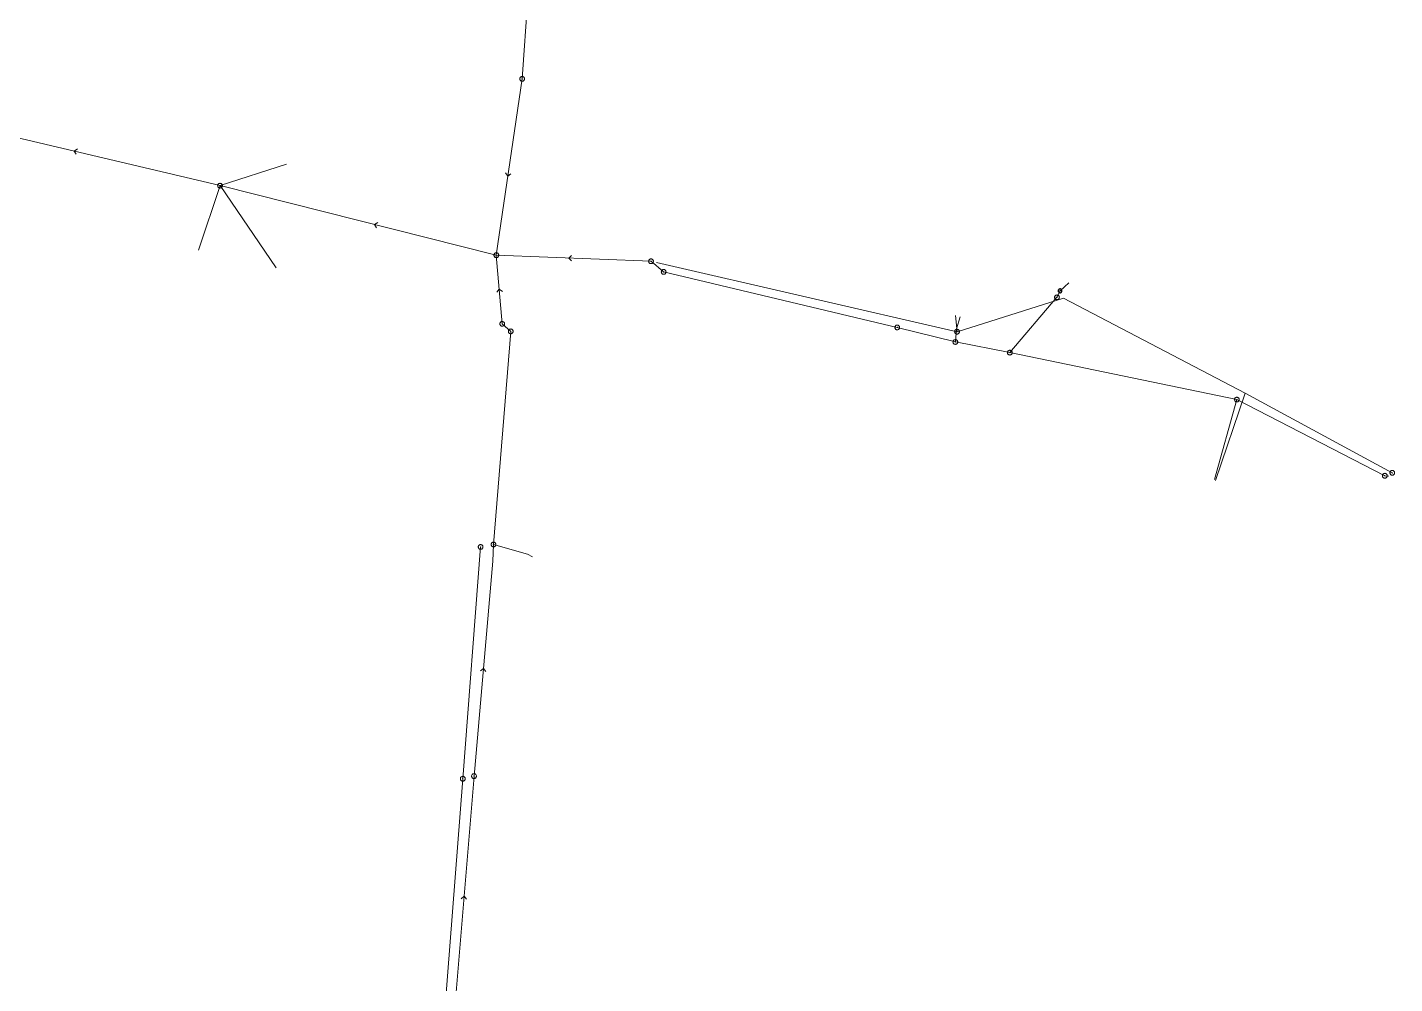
# Model space of a CAD drawing. Header units: metres. Extents: x 25504150 to 25508618, y 6694193 to 6702753.
# Drawn here: x 25507961.7 to 25508226.9, y 6698499.4 to 6698684.9 of the extents above; entities that cross this region are included whole.
import ezdxf

# ---------------------------------------------------------------- set-up
doc = ezdxf.new("R2010")
doc.units = ezdxf.units.M
for name, pattern in [('Sewer_node', [0]), ('Viemariputket', [0]), ('Viemarivarusteet', [0])]:
    doc.linetypes.add(name, pattern=pattern)
for name, color, linetype, lineweight in [('Sewer_node', 7, 'Sewer_node', 0), ('Viemariputket', 7, 'Viemariputket', 0), ('Viemarivarusteet', 7, 'Viemarivarusteet', 0)]:
    doc.layers.add(name, color=color, linetype=linetype, lineweight=lineweight)

msp = doc.modelspace()

# ---------------------------------------------------------------- linework, layer by layer
at = {"layer": 'Sewer_node', "color": 46, "linetype": 'Continuous', "true_color": 0x7f5f00, "flags": 128}
for points, elevation in [([(25508058.13, 6698674.89), (25508058.12, 6698674.96), (25508058.11, 6698675.03), (25508058.08, 6698675.1), (25508058.04, 6698675.16), (25508058, 6698675.22), (25508057.94, 6698675.26), (25508057.88, 6698675.3), (25508057.81, 6698675.33), (25508057.74, 6698675.34), (25508057.67, 6698675.35), (25508057.6, 6698675.34), (25508057.53, 6698675.33), (25508057.46, 6698675.3), (25508057.4, 6698675.26), (25508057.34, 6698675.22), (25508057.3, 6698675.16), (25508057.26, 6698675.1), (25508057.23, 6698675.03), (25508057.22, 6698674.96), (25508057.21, 6698674.89), (25508057.22, 6698674.82), (25508057.23, 6698674.75), (25508057.26, 6698674.68), (25508057.3, 6698674.62), (25508057.34, 6698674.56), (25508057.4, 6698674.52), (25508057.46, 6698674.48), (25508057.53, 6698674.45), (25508057.6, 6698674.44), (25508057.67, 6698674.43), (25508057.74, 6698674.44), (25508057.81, 6698674.45), (25508057.88, 6698674.48), (25508057.94, 6698674.52), (25508058, 6698674.56), (25508058.04, 6698674.62), (25508058.08, 6698674.68), (25508058.11, 6698674.75), (25508058.12, 6698674.82)], 39.67), ([(25507999.52, 6698654.18), (25507999.51, 6698654.25), (25507999.5, 6698654.32), (25507999.47, 6698654.39), (25507999.43, 6698654.45), (25507999.39, 6698654.51), (25507999.33, 6698654.55), (25507999.27, 6698654.59), (25507999.2, 6698654.62), (25507999.13, 6698654.63), (25507999.06, 6698654.64), (25507998.99, 6698654.63), (25507998.92, 6698654.62), (25507998.85, 6698654.59), (25507998.79, 6698654.55), (25507998.73, 6698654.51), (25507998.69, 6698654.45), (25507998.65, 6698654.39), (25507998.62, 6698654.32), (25507998.61, 6698654.25), (25507998.6, 6698654.18), (25507998.61, 6698654.11), (25507998.62, 6698654.04), (25507998.65, 6698653.97), (25507998.69, 6698653.91), (25507998.73, 6698653.85), (25507998.79, 6698653.81), (25507998.85, 6698653.77), (25507998.92, 6698653.74), (25507998.99, 6698653.73), (25507999.06, 6698653.72), (25507999.13, 6698653.73), (25507999.2, 6698653.74), (25507999.27, 6698653.77), (25507999.33, 6698653.81), (25507999.39, 6698653.85), (25507999.43, 6698653.91), (25507999.47, 6698653.97), (25507999.5, 6698654.04), (25507999.51, 6698654.11)], 39.21), ([(25508053.13, 6698640.69), (25508053.12, 6698640.76), (25508053.11, 6698640.84), (25508053.08, 6698640.9), (25508053.04, 6698640.97), (25508052.99, 6698641.02), (25508052.94, 6698641.07), (25508052.87, 6698641.11), (25508052.81, 6698641.14), (25508052.73, 6698641.15), (25508052.66, 6698641.16), (25508052.59, 6698641.15), (25508052.51, 6698641.14), (25508052.45, 6698641.11), (25508052.38, 6698641.07), (25508052.33, 6698641.02), (25508052.28, 6698640.97), (25508052.24, 6698640.9), (25508052.21, 6698640.84), (25508052.2, 6698640.76), (25508052.19, 6698640.69), (25508052.2, 6698640.62), (25508052.21, 6698640.54), (25508052.24, 6698640.48), (25508052.28, 6698640.41), (25508052.33, 6698640.36), (25508052.38, 6698640.31), (25508052.45, 6698640.27), (25508052.51, 6698640.24), (25508052.59, 6698640.23), (25508052.66, 6698640.22), (25508052.73, 6698640.23), (25508052.81, 6698640.24), (25508052.87, 6698640.27), (25508052.94, 6698640.31), (25508052.99, 6698640.36), (25508053.04, 6698640.41), (25508053.08, 6698640.48), (25508053.11, 6698640.54), (25508053.12, 6698640.62)], 39.48), ([(25508083.13, 6698639.51), (25508083.12, 6698639.58), (25508083.11, 6698639.65), (25508083.08, 6698639.72), (25508083.04, 6698639.78), (25508083, 6698639.84), (25508082.94, 6698639.88), (25508082.88, 6698639.92), (25508082.81, 6698639.95), (25508082.74, 6698639.96), (25508082.67, 6698639.97), (25508082.6, 6698639.96), (25508082.53, 6698639.95), (25508082.46, 6698639.92), (25508082.4, 6698639.88), (25508082.34, 6698639.84), (25508082.3, 6698639.78), (25508082.26, 6698639.72), (25508082.23, 6698639.65), (25508082.22, 6698639.58), (25508082.21, 6698639.51), (25508082.22, 6698639.44), (25508082.23, 6698639.37), (25508082.26, 6698639.3), (25508082.3, 6698639.24), (25508082.34, 6698639.18), (25508082.4, 6698639.14), (25508082.46, 6698639.1), (25508082.53, 6698639.07), (25508082.6, 6698639.06), (25508082.67, 6698639.05), (25508082.74, 6698639.06), (25508082.81, 6698639.07), (25508082.88, 6698639.1), (25508082.94, 6698639.14), (25508083, 6698639.18), (25508083.04, 6698639.24), (25508083.08, 6698639.3), (25508083.11, 6698639.37), (25508083.12, 6698639.44)], 39.02), ([(25508085.58, 6698637.45), (25508085.57, 6698637.52), (25508085.56, 6698637.59), (25508085.53, 6698637.66), (25508085.49, 6698637.72), (25508085.45, 6698637.78), (25508085.39, 6698637.82), (25508085.33, 6698637.86), (25508085.26, 6698637.89), (25508085.19, 6698637.9), (25508085.12, 6698637.91), (25508085.05, 6698637.9), (25508084.98, 6698637.89), (25508084.91, 6698637.86), (25508084.85, 6698637.82), (25508084.79, 6698637.78), (25508084.75, 6698637.72), (25508084.71, 6698637.66), (25508084.68, 6698637.59), (25508084.67, 6698637.52), (25508084.66, 6698637.45), (25508084.67, 6698637.38), (25508084.68, 6698637.31), (25508084.71, 6698637.24), (25508084.75, 6698637.18), (25508084.79, 6698637.12), (25508084.85, 6698637.08), (25508084.91, 6698637.04), (25508084.98, 6698637.01), (25508085.05, 6698637), (25508085.12, 6698636.99), (25508085.19, 6698637), (25508085.26, 6698637.01), (25508085.33, 6698637.04), (25508085.39, 6698637.08), (25508085.45, 6698637.12), (25508085.49, 6698637.18), (25508085.53, 6698637.24), (25508085.56, 6698637.31), (25508085.57, 6698637.38)], 39.21), ([(25508054.27, 6698627.37), (25508054.26, 6698627.44), (25508054.25, 6698627.51), (25508054.22, 6698627.58), (25508054.18, 6698627.64), (25508054.14, 6698627.7), (25508054.08, 6698627.74), (25508054.02, 6698627.78), (25508053.95, 6698627.81), (25508053.88, 6698627.82), (25508053.81, 6698627.83), (25508053.74, 6698627.82), (25508053.67, 6698627.81), (25508053.6, 6698627.78), (25508053.54, 6698627.74), (25508053.48, 6698627.7), (25508053.44, 6698627.64), (25508053.4, 6698627.58), (25508053.37, 6698627.51), (25508053.36, 6698627.44), (25508053.35, 6698627.37), (25508053.36, 6698627.3), (25508053.37, 6698627.23), (25508053.4, 6698627.16), (25508053.44, 6698627.1), (25508053.48, 6698627.04), (25508053.54, 6698627), (25508053.6, 6698626.96), (25508053.67, 6698626.93), (25508053.74, 6698626.92), (25508053.81, 6698626.91), (25508053.88, 6698626.92), (25508053.95, 6698626.93), (25508054.02, 6698626.96), (25508054.08, 6698627), (25508054.14, 6698627.04), (25508054.18, 6698627.1), (25508054.22, 6698627.16), (25508054.25, 6698627.23), (25508054.26, 6698627.3)], 39.32), ([(25508130.9, 6698626.68), (25508130.89, 6698626.75), (25508130.88, 6698626.82), (25508130.85, 6698626.89), (25508130.81, 6698626.95), (25508130.77, 6698627.01), (25508130.71, 6698627.05), (25508130.65, 6698627.09), (25508130.58, 6698627.12), (25508130.51, 6698627.13), (25508130.44, 6698627.14), (25508130.37, 6698627.13), (25508130.3, 6698627.12), (25508130.23, 6698627.09), (25508130.17, 6698627.05), (25508130.11, 6698627.01), (25508130.07, 6698626.95), (25508130.03, 6698626.89), (25508130, 6698626.82), (25508129.99, 6698626.75), (25508129.98, 6698626.68), (25508129.99, 6698626.61), (25508130, 6698626.54), (25508130.03, 6698626.47), (25508130.07, 6698626.41), (25508130.11, 6698626.35), (25508130.17, 6698626.31), (25508130.23, 6698626.27), (25508130.3, 6698626.24), (25508130.37, 6698626.23), (25508130.44, 6698626.22), (25508130.51, 6698626.23), (25508130.58, 6698626.24), (25508130.65, 6698626.27), (25508130.71, 6698626.31), (25508130.77, 6698626.35), (25508130.81, 6698626.41), (25508130.85, 6698626.47), (25508130.88, 6698626.54), (25508130.89, 6698626.61)], 39.19), ([(25508142.49, 6698625.85), (25508142.48, 6698625.92), (25508142.47, 6698625.99), (25508142.44, 6698626.06), (25508142.4, 6698626.12), (25508142.36, 6698626.18), (25508142.3, 6698626.22), (25508142.24, 6698626.26), (25508142.17, 6698626.29), (25508142.1, 6698626.3), (25508142.03, 6698626.31), (25508141.96, 6698626.3), (25508141.89, 6698626.29), (25508141.82, 6698626.26), (25508141.76, 6698626.22), (25508141.7, 6698626.18), (25508141.66, 6698626.12), (25508141.62, 6698626.06), (25508141.59, 6698625.99), (25508141.58, 6698625.92), (25508141.57, 6698625.85), (25508141.58, 6698625.78), (25508141.59, 6698625.71), (25508141.62, 6698625.64), (25508141.66, 6698625.58), (25508141.7, 6698625.52), (25508141.76, 6698625.48), (25508141.82, 6698625.44), (25508141.89, 6698625.41), (25508141.96, 6698625.4), (25508142.03, 6698625.39), (25508142.1, 6698625.4), (25508142.17, 6698625.41), (25508142.24, 6698625.44), (25508142.3, 6698625.48), (25508142.36, 6698625.52), (25508142.4, 6698625.58), (25508142.44, 6698625.64), (25508142.47, 6698625.71), (25508142.48, 6698625.78)], 39.11), ([(25508142.17, 6698623.86), (25508142.16, 6698623.93), (25508142.15, 6698624), (25508142.12, 6698624.07), (25508142.08, 6698624.13), (25508142.04, 6698624.19), (25508141.98, 6698624.23), (25508141.92, 6698624.27), (25508141.85, 6698624.3), (25508141.78, 6698624.31), (25508141.71, 6698624.32), (25508141.64, 6698624.31), (25508141.57, 6698624.3), (25508141.5, 6698624.27), (25508141.44, 6698624.23), (25508141.38, 6698624.19), (25508141.34, 6698624.13), (25508141.3, 6698624.07), (25508141.27, 6698624), (25508141.26, 6698623.93), (25508141.25, 6698623.86), (25508141.26, 6698623.79), (25508141.27, 6698623.72), (25508141.3, 6698623.65), (25508141.34, 6698623.59), (25508141.38, 6698623.53), (25508141.44, 6698623.49), (25508141.5, 6698623.45), (25508141.57, 6698623.42), (25508141.64, 6698623.41), (25508141.71, 6698623.4), (25508141.78, 6698623.41), (25508141.85, 6698623.42), (25508141.92, 6698623.45), (25508141.98, 6698623.49), (25508142.04, 6698623.53), (25508142.08, 6698623.59), (25508142.12, 6698623.65), (25508142.15, 6698623.72), (25508142.16, 6698623.79)], 39.18), ([(25508196.78, 6698612.68), (25508196.77, 6698612.75), (25508196.76, 6698612.82), (25508196.73, 6698612.89), (25508196.69, 6698612.95), (25508196.65, 6698613.01), (25508196.59, 6698613.05), (25508196.53, 6698613.09), (25508196.46, 6698613.12), (25508196.39, 6698613.13), (25508196.32, 6698613.14), (25508196.25, 6698613.13), (25508196.18, 6698613.12), (25508196.11, 6698613.09), (25508196.05, 6698613.05), (25508195.99, 6698613.01), (25508195.95, 6698612.95), (25508195.91, 6698612.89), (25508195.88, 6698612.82), (25508195.87, 6698612.75), (25508195.86, 6698612.68), (25508195.87, 6698612.61), (25508195.88, 6698612.54), (25508195.91, 6698612.47), (25508195.95, 6698612.41), (25508195.99, 6698612.35), (25508196.05, 6698612.31), (25508196.11, 6698612.27), (25508196.18, 6698612.24), (25508196.25, 6698612.23), (25508196.32, 6698612.22), (25508196.39, 6698612.23), (25508196.46, 6698612.24), (25508196.53, 6698612.27), (25508196.59, 6698612.31), (25508196.65, 6698612.35), (25508196.69, 6698612.41), (25508196.73, 6698612.47), (25508196.76, 6698612.54), (25508196.77, 6698612.61)], 38.69), ([(25508225.49, 6698597.91), (25508225.48, 6698597.98), (25508225.47, 6698598.06), (25508225.44, 6698598.12), (25508225.4, 6698598.19), (25508225.35, 6698598.24), (25508225.3, 6698598.29), (25508225.23, 6698598.33), (25508225.17, 6698598.36), (25508225.09, 6698598.37), (25508225.02, 6698598.38), (25508224.95, 6698598.37), (25508224.87, 6698598.36), (25508224.81, 6698598.33), (25508224.74, 6698598.29), (25508224.69, 6698598.24), (25508224.64, 6698598.19), (25508224.6, 6698598.12), (25508224.57, 6698598.06), (25508224.56, 6698597.98), (25508224.55, 6698597.91), (25508224.56, 6698597.84), (25508224.57, 6698597.76), (25508224.6, 6698597.7), (25508224.64, 6698597.63), (25508224.69, 6698597.58), (25508224.74, 6698597.53), (25508224.81, 6698597.49), (25508224.87, 6698597.46), (25508224.95, 6698597.45), (25508225.02, 6698597.44), (25508225.09, 6698597.45), (25508225.17, 6698597.46), (25508225.23, 6698597.49), (25508225.3, 6698597.53), (25508225.35, 6698597.58), (25508225.4, 6698597.63), (25508225.44, 6698597.7), (25508225.47, 6698597.76), (25508225.48, 6698597.84)], 39.24), ([(25508226.93, 6698598.47), (25508226.92, 6698598.54), (25508226.91, 6698598.61), (25508226.88, 6698598.68), (25508226.84, 6698598.74), (25508226.8, 6698598.8), (25508226.74, 6698598.84), (25508226.68, 6698598.88), (25508226.61, 6698598.91), (25508226.54, 6698598.92), (25508226.47, 6698598.93), (25508226.4, 6698598.92), (25508226.33, 6698598.91), (25508226.26, 6698598.88), (25508226.2, 6698598.84), (25508226.14, 6698598.8), (25508226.1, 6698598.74), (25508226.06, 6698598.68), (25508226.03, 6698598.61), (25508226.02, 6698598.54), (25508226.01, 6698598.47), (25508226.02, 6698598.4), (25508226.03, 6698598.33), (25508226.06, 6698598.26), (25508226.1, 6698598.2), (25508226.14, 6698598.14), (25508226.2, 6698598.1), (25508226.26, 6698598.06), (25508226.33, 6698598.03), (25508226.4, 6698598.02), (25508226.47, 6698598.01), (25508226.54, 6698598.02), (25508226.61, 6698598.03), (25508226.68, 6698598.06), (25508226.74, 6698598.1), (25508226.8, 6698598.14), (25508226.84, 6698598.2), (25508226.88, 6698598.26), (25508226.91, 6698598.33), (25508226.92, 6698598.4)], 38.78), ([(25508050.07, 6698584.1), (25508050.06, 6698584.17), (25508050.05, 6698584.24), (25508050.02, 6698584.31), (25508049.98, 6698584.37), (25508049.94, 6698584.43), (25508049.88, 6698584.47), (25508049.82, 6698584.51), (25508049.75, 6698584.54), (25508049.68, 6698584.55), (25508049.61, 6698584.56), (25508049.54, 6698584.55), (25508049.47, 6698584.54), (25508049.4, 6698584.51), (25508049.34, 6698584.47), (25508049.28, 6698584.43), (25508049.24, 6698584.37), (25508049.2, 6698584.31), (25508049.17, 6698584.24), (25508049.16, 6698584.17), (25508049.15, 6698584.1), (25508049.16, 6698584.03), (25508049.17, 6698583.96), (25508049.2, 6698583.89), (25508049.24, 6698583.83), (25508049.28, 6698583.77), (25508049.34, 6698583.73), (25508049.4, 6698583.69), (25508049.47, 6698583.66), (25508049.54, 6698583.65), (25508049.61, 6698583.64), (25508049.68, 6698583.65), (25508049.75, 6698583.66), (25508049.82, 6698583.69), (25508049.88, 6698583.73), (25508049.94, 6698583.77), (25508049.98, 6698583.83), (25508050.02, 6698583.89), (25508050.05, 6698583.96), (25508050.06, 6698584.03)], 39.21)]:
    msp.add_lwpolyline(points, close=True, dxfattribs=dict(at, elevation=elevation))
for points in [[(25507971.39, 6698661.3), (25507970.76, 6698660.89), (25507971.16, 6698660.26)], [(25508054.42, 6698656.64), (25508054.88, 6698656.05), (25508055.47, 6698656.5)], [(25508029.68, 6698647.03), (25508029.05, 6698646.62), (25508029.44, 6698645.99)], [(25508067.26, 6698640.65), (25508066.72, 6698640.13), (25508067.24, 6698639.59)], [(25508053.83, 6698633.63), (25508053.24, 6698634.1), (25508052.78, 6698633.52)], [(25508050.63, 6698559.96), (25508050.14, 6698560.53), (25508049.58, 6698560.05)], [(25508046.9, 6698515.77), (25508046.41, 6698516.34), (25508045.84, 6698515.86)]]:
    msp.add_lwpolyline(points, dxfattribs=at)
for points in [[(25508161.88, 6698632.52), (25508161.87, 6698632.59), (25508161.86, 6698632.66), (25508161.83, 6698632.73), (25508161.79, 6698632.79), (25508161.75, 6698632.85), (25508161.69, 6698632.89), (25508161.63, 6698632.93), (25508161.56, 6698632.96), (25508161.49, 6698632.97), (25508161.42, 6698632.98), (25508161.35, 6698632.97), (25508161.28, 6698632.96), (25508161.21, 6698632.93), (25508161.15, 6698632.89), (25508161.09, 6698632.85), (25508161.05, 6698632.79), (25508161.01, 6698632.73), (25508160.98, 6698632.66), (25508160.97, 6698632.59), (25508160.96, 6698632.52), (25508160.97, 6698632.45), (25508160.98, 6698632.38), (25508161.01, 6698632.31), (25508161.05, 6698632.25), (25508161.09, 6698632.19), (25508161.15, 6698632.15), (25508161.21, 6698632.11), (25508161.28, 6698632.08), (25508161.35, 6698632.07), (25508161.42, 6698632.06), (25508161.49, 6698632.07), (25508161.56, 6698632.08), (25508161.63, 6698632.11), (25508161.69, 6698632.15), (25508161.75, 6698632.19), (25508161.79, 6698632.25), (25508161.83, 6698632.31), (25508161.86, 6698632.38), (25508161.87, 6698632.45)], [(25508055.91, 6698625.92), (25508055.9, 6698625.99), (25508055.89, 6698626.06), (25508055.86, 6698626.13), (25508055.82, 6698626.19), (25508055.78, 6698626.25), (25508055.72, 6698626.29), (25508055.66, 6698626.33), (25508055.59, 6698626.36), (25508055.52, 6698626.37), (25508055.45, 6698626.38), (25508055.38, 6698626.37), (25508055.31, 6698626.36), (25508055.24, 6698626.33), (25508055.18, 6698626.29), (25508055.12, 6698626.25), (25508055.08, 6698626.19), (25508055.04, 6698626.13), (25508055.01, 6698626.06), (25508055, 6698625.99), (25508054.99, 6698625.92), (25508055, 6698625.85), (25508055.01, 6698625.78), (25508055.04, 6698625.71), (25508055.08, 6698625.65), (25508055.12, 6698625.59), (25508055.18, 6698625.55), (25508055.24, 6698625.51), (25508055.31, 6698625.48), (25508055.38, 6698625.47), (25508055.45, 6698625.46), (25508055.52, 6698625.47), (25508055.59, 6698625.48), (25508055.66, 6698625.51), (25508055.72, 6698625.55), (25508055.78, 6698625.59), (25508055.82, 6698625.65), (25508055.86, 6698625.71), (25508055.89, 6698625.78), (25508055.9, 6698625.85)], [(25508152.74, 6698621.79), (25508152.73, 6698621.86), (25508152.72, 6698621.93), (25508152.69, 6698622), (25508152.65, 6698622.06), (25508152.61, 6698622.12), (25508152.55, 6698622.16), (25508152.49, 6698622.2), (25508152.42, 6698622.23), (25508152.35, 6698622.24), (25508152.28, 6698622.25), (25508152.21, 6698622.24), (25508152.14, 6698622.23), (25508152.07, 6698622.2), (25508152.01, 6698622.16), (25508151.95, 6698622.12), (25508151.91, 6698622.06), (25508151.87, 6698622), (25508151.84, 6698621.93), (25508151.83, 6698621.86), (25508151.82, 6698621.79), (25508151.83, 6698621.72), (25508151.84, 6698621.65), (25508151.87, 6698621.58), (25508151.91, 6698621.52), (25508151.95, 6698621.46), (25508152.01, 6698621.42), (25508152.07, 6698621.38), (25508152.14, 6698621.35), (25508152.21, 6698621.34), (25508152.28, 6698621.33), (25508152.35, 6698621.34), (25508152.42, 6698621.35), (25508152.49, 6698621.38), (25508152.55, 6698621.42), (25508152.61, 6698621.46), (25508152.65, 6698621.52), (25508152.69, 6698621.58), (25508152.72, 6698621.65), (25508152.73, 6698621.72)], [(25508052.57, 6698584.58), (25508052.56, 6698584.65), (25508052.55, 6698584.72), (25508052.52, 6698584.79), (25508052.48, 6698584.85), (25508052.44, 6698584.91), (25508052.38, 6698584.95), (25508052.32, 6698584.99), (25508052.25, 6698585.02), (25508052.18, 6698585.03), (25508052.11, 6698585.04), (25508052.04, 6698585.03), (25508051.97, 6698585.02), (25508051.9, 6698584.99), (25508051.84, 6698584.95), (25508051.78, 6698584.91), (25508051.74, 6698584.85), (25508051.7, 6698584.79), (25508051.67, 6698584.72), (25508051.66, 6698584.65), (25508051.65, 6698584.58), (25508051.66, 6698584.51), (25508051.67, 6698584.44), (25508051.7, 6698584.37), (25508051.74, 6698584.31), (25508051.78, 6698584.25), (25508051.84, 6698584.21), (25508051.9, 6698584.17), (25508051.97, 6698584.14), (25508052.04, 6698584.13), (25508052.11, 6698584.12), (25508052.18, 6698584.13), (25508052.25, 6698584.14), (25508052.32, 6698584.17), (25508052.38, 6698584.21), (25508052.44, 6698584.25), (25508052.48, 6698584.31), (25508052.52, 6698584.37), (25508052.55, 6698584.44), (25508052.56, 6698584.51)], [(25508048.8, 6698539.65), (25508048.79, 6698539.72), (25508048.78, 6698539.8), (25508048.75, 6698539.86), (25508048.71, 6698539.93), (25508048.66, 6698539.98), (25508048.61, 6698540.03), (25508048.54, 6698540.07), (25508048.48, 6698540.1), (25508048.4, 6698540.11), (25508048.33, 6698540.12), (25508048.26, 6698540.11), (25508048.18, 6698540.1), (25508048.12, 6698540.07), (25508048.05, 6698540.03), (25508048, 6698539.98), (25508047.95, 6698539.93), (25508047.91, 6698539.86), (25508047.88, 6698539.8), (25508047.87, 6698539.72), (25508047.86, 6698539.65), (25508047.87, 6698539.58), (25508047.88, 6698539.5), (25508047.91, 6698539.44), (25508047.95, 6698539.37), (25508048, 6698539.32), (25508048.05, 6698539.27), (25508048.12, 6698539.23), (25508048.18, 6698539.2), (25508048.26, 6698539.19), (25508048.33, 6698539.18), (25508048.4, 6698539.19), (25508048.48, 6698539.2), (25508048.54, 6698539.23), (25508048.61, 6698539.27), (25508048.66, 6698539.32), (25508048.71, 6698539.37), (25508048.75, 6698539.44), (25508048.78, 6698539.5), (25508048.79, 6698539.58)]]:
    msp.add_lwpolyline(points, close=True, dxfattribs=at)
at = {"layer": 'Sewer_node', "color": 252, "linetype": 'Continuous', "lineweight": 9, "true_color": 0x848484, "elevation": 39.38, "flags": 128}
msp.add_lwpolyline([(25508046.62, 6698539.14), (25508046.61, 6698539.21), (25508046.6, 6698539.29), (25508046.57, 6698539.35), (25508046.53, 6698539.42), (25508046.48, 6698539.47), (25508046.43, 6698539.52), (25508046.36, 6698539.56), (25508046.3, 6698539.59), (25508046.22, 6698539.6), (25508046.15, 6698539.61), (25508046.08, 6698539.6), (25508046, 6698539.59), (25508045.94, 6698539.56), (25508045.87, 6698539.52), (25508045.82, 6698539.47), (25508045.77, 6698539.42), (25508045.73, 6698539.35), (25508045.7, 6698539.29), (25508045.69, 6698539.21), (25508045.68, 6698539.14), (25508045.69, 6698539.07), (25508045.7, 6698538.99), (25508045.73, 6698538.93), (25508045.77, 6698538.86), (25508045.82, 6698538.81), (25508045.87, 6698538.76), (25508045.94, 6698538.72), (25508046, 6698538.69), (25508046.08, 6698538.68), (25508046.15, 6698538.67), (25508046.22, 6698538.68), (25508046.3, 6698538.69), (25508046.36, 6698538.72), (25508046.43, 6698538.76), (25508046.48, 6698538.81), (25508046.53, 6698538.86), (25508046.57, 6698538.93), (25508046.6, 6698538.99), (25508046.61, 6698539.07)], close=True, dxfattribs=at)
at = {"layer": 'Viemariputket', "color": 1, "linetype": 'Continuous', "lineweight": 15}
for p, q in [((25508060.46, 6698714.96, 38.1), (25508057.67, 6698674.89, 37.41)), ((25508057.67, 6698674.89), (25508052.66, 6698640.69)), ((25507950.49, 6698665.69), (25507999.06, 6698654.18)), ((25507999.06, 6698654.18), (25508011.95, 6698658.32)), ((25507999.06, 6698654.18), (25507994.88, 6698641.67)), ((25507999.06, 6698654.18), (25508009.92, 6698638.25)), ((25508052.66, 6698640.69), (25507999.06, 6698654.18)), ((25508052.66, 6698640.69), (25508053.81, 6698627.37)), ((25508052.66, 6698640.69), (25508082.67, 6698639.51)), ((25508082.67, 6698639.51, 36.68), (25508085.12, 6698637.45, 36.68)), ((25508085.12, 6698637.45, 36.68), (25508130.44, 6698626.68, 36.71)), ((25508162.02, 6698633.78), (25508163.72, 6698635.33)), ((25508161.42, 6698632.52, 36.89), (25508162.02, 6698633.78, 36.9)), ((25508152.28, 6698621.79, 36.8), (25508161.42, 6698632.52, 36.89)), ((25508053.81, 6698627.37, 36.98), (25508055.45, 6698625.92, 36.98)), ((25508055.45, 6698625.92, 37.02), (25508052.11, 6698584.58, 37.24)), ((25508141.71, 6698623.86, 36.77), (25508130.44, 6698626.68, 36.71)), ((25508141.71, 6698623.86, 36.77), (25508152.28, 6698621.79, 36.79)), ((25508152.28, 6698621.79, 36.79), (25508196.32, 6698612.68, 37.03)), ((25508196.32, 6698612.68, 37.21), (25508191.97, 6698597.15, 37.27)), ((25508196.32, 6698612.68, 37.03), (25508225.02, 6698597.91, 37.23)), ((25508225.02, 6698597.91, 37.33), (25508225.79, 6698597.82, 37.33)), ((25508048.33, 6698539.65, 37.5), (25508044.55, 6698493.86, 37.71))]:
    msp.add_line(p, q, dxfattribs=at)
at = {"layer": 'Viemariputket', "color": 251, "linetype": 'Continuous', "lineweight": 15, "true_color": 0x595959}
for p, q in [((25508083.74, 6698639.26, 36.56), (25508142.03, 6698625.85, 36.71)), ((25508142.03, 6698625.85, 36.77), (25508162.71, 6698632.36, 36.87)), ((25508162.71, 6698632.36, 36.94), (25508197.91, 6698613.92, 37.12)), ((25508142.03, 6698625.85, 36.87), (25508141.72, 6698628.98, 36.9)), ((25508197.91, 6698613.92, 37.36), (25508192.17, 6698597.01, 37.57)), ((25508226.47, 6698598.47, 37.25), (25508197.91, 6698613.92, 37.12))]:
    msp.add_line(p, q, dxfattribs=at)
at = {"layer": 'Viemariputket', "color": 251, "linetype": 'Continuous', "lineweight": 5, "true_color": 0x595959}
for p, q in [((25508049.61, 6698584.1, 36.94), (25508046.15, 6698539.14, 37.33)), ((25508046.15, 6698539.14, 37.35), (25508042.7, 6698494.18, 37.73))]:
    msp.add_line(p, q, dxfattribs=at)
at = {"layer": 'Viemariputket', "color": 1, "linetype": 'Continuous', "lineweight": 15}
for points in [[(25508141.71, 6698623.86, 36.87), (25508141.96, 6698626.39, 36.94), (25508142.62, 6698628.72, 36.97)], [(25508052.11, 6698584.58, 37.24), (25508051.95, 6698581.31, 37.27), (25508048.33, 6698539.65, 37.49)], [(25508052.11, 6698584.58, 37.25), (25508058.71, 6698582.72, 37.28), (25508059.68, 6698582.17, 37.29)]]:
    msp.add_polyline3d(points, dxfattribs=at)
at = {"layer": 'Viemarivarusteet', "color": 2, "linetype": 'Continuous', "lineweight": 25, "flags": 128}
msp.add_lwpolyline([(25508162.39, 6698633.78), (25508162.39, 6698633.84), (25508162.37, 6698633.89), (25508162.35, 6698633.95), (25508162.32, 6698634), (25508162.28, 6698634.04), (25508162.24, 6698634.08), (25508162.19, 6698634.11), (25508162.13, 6698634.13), (25508162.08, 6698634.15), (25508162.02, 6698634.15), (25508161.96, 6698634.15), (25508161.91, 6698634.13), (25508161.85, 6698634.11), (25508161.8, 6698634.08), (25508161.76, 6698634.04), (25508161.72, 6698634), (25508161.69, 6698633.95), (25508161.67, 6698633.89), (25508161.65, 6698633.84), (25508161.65, 6698633.78), (25508161.65, 6698633.72), (25508161.67, 6698633.67), (25508161.69, 6698633.61), (25508161.72, 6698633.56), (25508161.76, 6698633.52), (25508161.8, 6698633.48), (25508161.85, 6698633.45), (25508161.91, 6698633.43), (25508161.96, 6698633.41), (25508162.02, 6698633.41), (25508162.08, 6698633.41), (25508162.13, 6698633.43), (25508162.19, 6698633.45), (25508162.24, 6698633.48), (25508162.28, 6698633.52), (25508162.32, 6698633.56), (25508162.35, 6698633.61), (25508162.37, 6698633.67), (25508162.39, 6698633.72)], close=True, dxfattribs=at)
at = {"layer": 'Viemarivarusteet', "color": 1}
for p in [(25508057.67, 6698674.89, 39.67), (25507999.06, 6698654.18, 39.21), (25508052.66, 6698640.69, 39.48), (25508082.67, 6698639.51, 39.02), (25508085.12, 6698637.45, 39.21), (25508161.42, 6698632.52), (25508053.81, 6698627.37, 39.32), (25508055.45, 6698625.92), (25508130.44, 6698626.68, 39.19), (25508141.71, 6698623.86, 39.18), (25508152.28, 6698621.79), (25508196.32, 6698612.68, 38.69), (25508225.02, 6698597.91, 39.24), (25508052.11, 6698584.58), (25508048.33, 6698539.65)]:
    msp.add_point(p, dxfattribs=at)
at = {"layer": 'Viemarivarusteet', "color": 28, "true_color": 0x0a0a0a}
msp.add_point((25508162.02, 6698633.78), dxfattribs=at)
at = {"layer": 'Viemarivarusteet', "color": 30, "true_color": 0xff7f00}
for p in [(25508142.03, 6698625.85, 39.11), (25508226.47, 6698598.47, 38.78), (25508049.61, 6698584.1, 39.21), (25508046.15, 6698539.14, 39.38)]:
    msp.add_point(p, dxfattribs=at)

doc.saveas('drawing.dxf')
